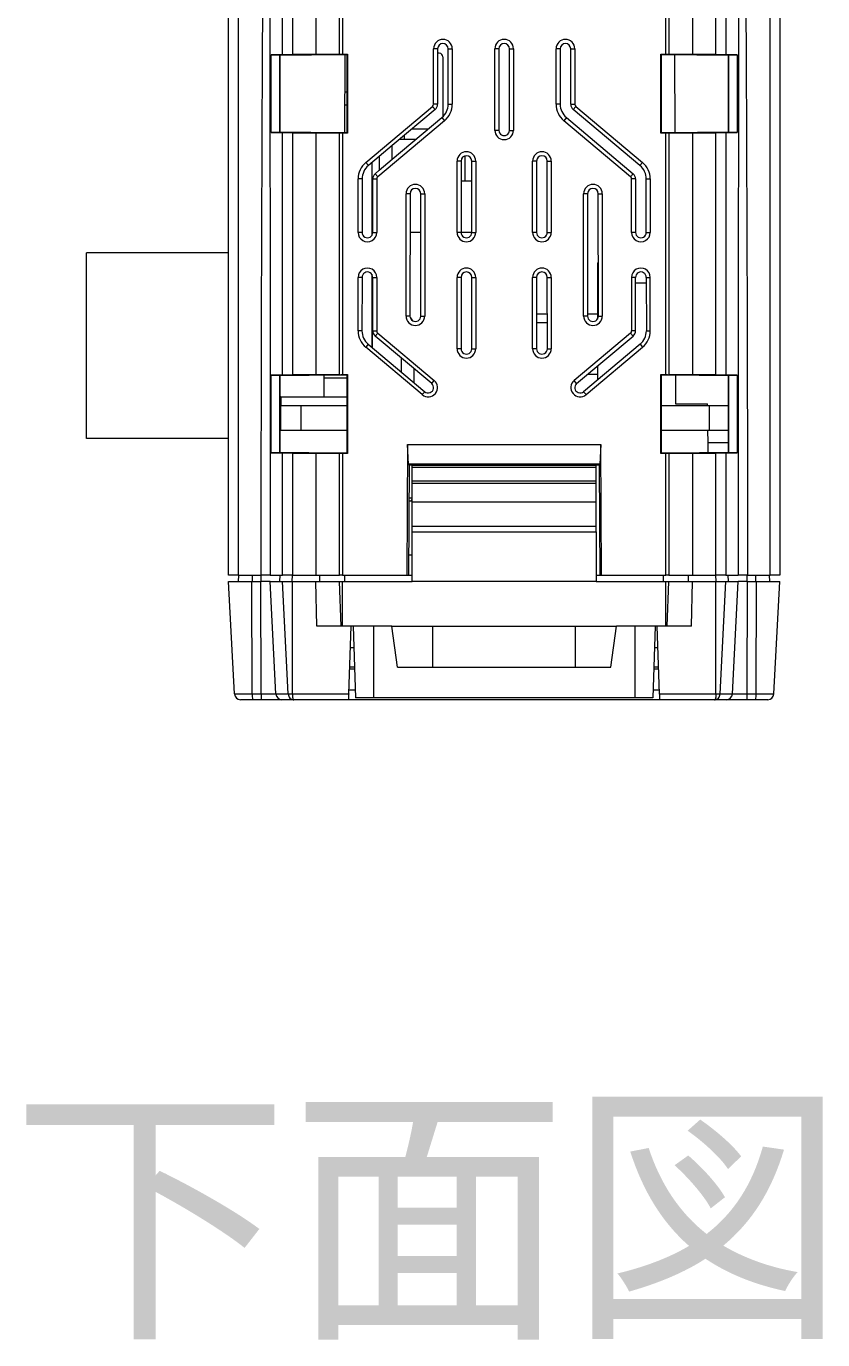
# Model space of a CAD drawing. Extents: x 222 to 1672, y 144 to 807.
# Drawn here: x 1391.5 to 1430.5, y 184.4 to 248.7 of the extents above; entities that cross this region are included whole.
import ezdxf

# ---------------------------------------------------------------- set-up
doc = ezdxf.new("R2010")
doc.units = 0
doc.header["$LTSCALE"] = 2
doc.header["$MEASUREMENT"] = 0
doc.layers.get('0').update_dxf_attribs({"linetype": 'CONTINUOUS'})
doc.layers.add('DIM', color=7, linetype='CONTINUOUS')
doc.styles.get("Standard").update_dxf_attribs({"font": 'TIMES.TTF'})

msp = doc.modelspace()

# ---------------------------------------------------------------- linework, layer by layer
at = {"linetype": 'Continuous', "lineweight": 5}
for p, q in [((1401.9201, 291.34536), (1401.9201, 221.84536)), ((1404.08806, 247.36243), (1404.08806, 291.34536)), ((1404.56869, 291.34536), (1404.56869, 247.36559)), ((1405.71813, 291.34536), (1405.71813, 247.36559)), ((1406.88378, 247.37541), (1406.88378, 291.34536)), ((1407.02272, 291.34536), (1407.02272, 247.3759)), ((1422.86111, 247.3759), (1422.86111, 291.34536)), ((1423.00004, 291.34536), (1423.00004, 247.37541)), ((1424.16569, 291.34536), (1424.16569, 247.36559)), ((1425.31513, 247.36559), (1425.31513, 291.34536)), ((1425.79577, 291.34536), (1425.79577, 247.36243)), ((1427.96372, 221.84536), (1427.96372, 291.34536)), ((1401.44191, 221.84536), (1401.44191, 265.76357)), ((1428.44191, 265.76357), (1428.44191, 221.84536)), ((1404.08806, 247.36243), (1403.52718, 247.34536)), ((1403.52718, 247.34536), (1403.94191, 247.34536)), ((1403.52718, 243.54536), (1403.52718, 247.34536)), ((1403.95897, 247.3283), (1403.94191, 247.34536)), ((1403.94191, 247.34536), (1403.94191, 243.54536)), ((1403.95897, 247.3283), (1403.95879, 243.56224)), ((1405.21091, 247.3283), (1403.95897, 247.3283)), ((1405.71813, 247.36559), (1404.56869, 247.36559)), ((1405.90219, 247.34578), (1405.49766, 247.33347)), ((1406.88378, 247.37541), (1405.71813, 247.36559)), ((1406.63511, 247.34578), (1405.90219, 247.34578)), ((1407.2475, 247.35094), (1406.63511, 247.34578)), ((1407.02272, 247.3759), (1407.27246, 247.3759)), ((1407.12965, 247.34995), (1407.11967, 243.54061)), ((1407.2475, 247.35094), (1407.27246, 247.3759)), ((1407.24774, 243.53953), (1407.2475, 247.35094)), ((1407.27246, 247.3759), (1407.27246, 243.51482)), ((1411.48566, 244.92935), (1411.48566, 247.64956)), ((1411.68436, 247.64956), (1411.48566, 247.64956)), ((1411.68436, 247.64956), (1411.68311, 244.92935)), ((1411.76317, 247.42357), (1411.68426, 247.42357)), ((1411.94317, 247.24357), (1411.94317, 244.31575)), ((1412.20071, 244.92935), (1412.19946, 247.64956)), ((1412.19946, 247.64956), (1412.39817, 247.64956)), ((1412.39817, 247.64956), (1412.39817, 244.92935)), ((1414.48566, 243.64956), (1414.48566, 247.64956)), ((1414.68436, 247.64956), (1414.48566, 247.64956)), ((1414.68436, 247.64956), (1414.68253, 243.64956)), ((1415.20129, 243.64956), (1415.19946, 247.64956)), ((1415.19946, 247.64956), (1415.39817, 247.64956)), ((1415.39817, 247.64956), (1415.39817, 243.64956)), ((1417.48566, 244.92935), (1417.48566, 247.64956)), ((1417.68436, 247.64956), (1417.48566, 247.64956)), ((1417.68436, 247.64956), (1417.68311, 244.92935)), ((1418.20071, 244.92935), (1418.19946, 247.64956)), ((1418.19946, 247.64956), (1418.39817, 247.64956)), ((1418.39817, 247.64956), (1418.39817, 244.92935)), ((1422.63633, 247.35094), (1422.61137, 247.3759)), ((1422.61137, 247.3759), (1422.86111, 247.3759)), ((1422.61137, 243.51482), (1422.61137, 247.3759)), ((1422.63633, 247.35094), (1422.63608, 243.53953)), ((1423.24871, 247.34578), (1422.63633, 247.35094)), ((1424.16569, 247.36559), (1423.00004, 247.37541)), ((1423.98163, 247.34578), (1423.24871, 247.34578)), ((1423.29086, 247.34578), (1423.30081, 243.54476)), ((1424.38616, 247.33347), (1423.98163, 247.34578)), ((1425.31513, 247.36559), (1424.16569, 247.36559)), ((1425.92486, 247.3283), (1424.67291, 247.3283)), ((1426.35665, 247.34536), (1425.79577, 247.36243)), ((1425.92486, 247.3283), (1425.94191, 247.34536)), ((1425.92503, 243.56224), (1425.92486, 247.3283)), ((1425.94191, 247.34536), (1426.35665, 247.34536)), ((1425.94191, 243.54536), (1425.94191, 247.34536)), ((1426.35665, 247.34536), (1426.35665, 243.54536)), ((1407.24761, 245.52357), (1407.12487, 245.52357)), ((1407.24765, 244.88357), (1407.12319, 244.88357)), ((1408.16296, 242.07425), (1411.43431, 244.81923)), ((1411.56116, 244.66806), (1409.46302, 242.90857)), ((1411.56116, 244.66806), (1411.43431, 244.81923)), ((1411.68311, 244.92935), (1411.48566, 244.92935)), ((1412.20071, 244.92935), (1412.39817, 244.92935)), ((1417.68311, 244.92935), (1417.48566, 244.92935)), ((1418.20071, 244.92935), (1418.39817, 244.92935)), ((1418.32267, 244.66806), (1418.44951, 244.81923)), ((1421.59482, 241.92404), (1418.32267, 244.66806)), ((1418.44951, 244.81923), (1421.72086, 242.07425)), ((1412.02086, 244.12021), (1408.74951, 241.37522)), ((1409.46124, 242.22858), (1411.89413, 244.27124)), ((1411.89413, 244.27124), (1412.02086, 244.12021)), ((1417.98969, 244.27124), (1417.86296, 244.12021)), ((1421.13431, 241.37522), (1417.86296, 244.12021)), ((1417.98969, 244.27124), (1421.26023, 241.52529)), ((1403.52718, 243.54536), (1404.08806, 243.52829)), ((1403.94191, 243.54536), (1403.52718, 243.54536)), ((1403.95879, 243.56224), (1403.94191, 243.54536)), ((1403.95879, 243.56224), (1405.20851, 243.56224)), ((1404.08806, 231.66243), (1404.08806, 243.52829)), ((1404.56869, 243.52513), (1405.71813, 243.52513)), ((1404.56869, 243.52513), (1404.56869, 231.66559)), ((1405.47166, 243.55741), (1405.88719, 243.54476)), ((1405.71813, 243.52513), (1406.88378, 243.51531)), ((1405.71813, 243.52513), (1405.71813, 231.66559)), ((1405.88719, 243.54476), (1406.62707, 243.54476)), ((1406.62707, 243.54476), (1407.24774, 243.53953)), ((1406.88378, 231.67541), (1406.88378, 243.51531)), ((1407.02272, 243.51482), (1407.02272, 231.6759)), ((1407.27246, 243.51482), (1407.02272, 243.51482)), ((1407.24774, 243.53953), (1407.27246, 243.51482)), ((1410.04317, 243.39508), (1410.04317, 243.20357)), ((1411.21802, 243.70357), (1410.41104, 243.70357)), ((1414.68253, 243.64956), (1414.48566, 243.64956)), ((1415.20129, 243.64956), (1415.39817, 243.64956)), ((1422.63608, 243.53953), (1422.61137, 243.51482)), ((1422.86111, 243.51482), (1422.61137, 243.51482)), ((1422.63608, 243.53953), (1423.25675, 243.54476)), ((1422.86111, 231.6759), (1422.86111, 243.51482)), ((1423.00004, 243.51531), (1424.16569, 243.52513)), ((1423.00004, 243.51531), (1423.00004, 231.67541)), ((1423.25675, 243.54476), (1423.99663, 243.54476)), ((1423.99663, 243.54476), (1424.41216, 243.55741)), ((1424.16569, 243.52513), (1425.31513, 243.52513)), ((1424.16569, 243.52513), (1424.16569, 231.66559)), ((1424.67531, 243.56224), (1425.92503, 243.56224)), ((1425.31513, 231.66559), (1425.31513, 243.52513)), ((1425.79577, 243.52829), (1426.35665, 243.54536)), ((1425.79577, 243.52829), (1425.79577, 231.66243)), ((1425.92503, 243.56224), (1425.94191, 243.54536)), ((1426.35665, 243.54536), (1425.94191, 243.54536)), ((1409.46302, 242.90857), (1408.82221, 242.37119)), ((1409.46124, 242.22858), (1409.46302, 242.90857)), ((1410.6225, 243.20357), (1409.8148, 243.20357)), ((1408.289, 241.92404), (1408.16296, 242.07425)), ((1408.82221, 242.37119), (1408.289, 241.92404)), ((1408.45317, 242.06171), (1408.45317, 238.49032)), ((1408.82221, 242.37119), (1408.82398, 241.69354)), ((1408.82398, 241.69354), (1409.46124, 242.22858)), ((1412.63563, 238.64489), (1412.63563, 242.14489)), ((1412.83182, 242.14489), (1412.63563, 242.14489)), ((1412.83182, 242.14489), (1412.83021, 238.64489)), ((1413.03317, 241.16357), (1413.03317, 242.39815)), ((1413.35361, 238.64489), (1413.35201, 242.14489)), ((1413.35201, 242.14489), (1413.54819, 242.14489)), ((1413.54819, 242.14489), (1413.54819, 238.64489)), ((1416.33563, 238.64489), (1416.33563, 242.14489)), ((1416.53182, 242.14489), (1416.33563, 242.14489)), ((1416.53182, 242.14489), (1416.53021, 238.64489)), ((1417.05361, 238.64489), (1417.05201, 242.14489)), ((1417.05201, 242.14489), (1417.24819, 242.14489)), ((1417.24819, 242.14489), (1417.24819, 238.64489)), ((1421.59482, 241.92404), (1421.72086, 242.07425)), ((1408.62359, 241.52529), (1408.82398, 241.69354)), ((1408.62359, 241.52529), (1408.74951, 241.37522)), ((1421.26023, 241.52529), (1421.13431, 241.37522)), ((1407.78566, 238.64935), (1407.78566, 241.26511)), ((1407.98144, 241.26511), (1407.78566, 241.26511)), ((1407.98144, 241.26511), (1407.98024, 238.64827)), ((1408.50243, 241.16357), (1408.45317, 241.16357)), ((1408.50359, 238.64827), (1408.50239, 241.26511)), ((1408.50239, 241.26511), (1408.69817, 241.26511)), ((1408.69817, 241.26511), (1408.69817, 238.64935)), ((1413.03317, 241.16357), (1412.83137, 241.16357)), ((1413.35245, 241.16357), (1413.03317, 241.16357)), ((1421.18566, 238.64935), (1421.18566, 241.26511)), ((1421.38144, 241.26511), (1421.18566, 241.26511)), ((1421.38144, 241.26511), (1421.38024, 238.64827)), ((1421.90359, 238.64827), (1421.90239, 241.26511)), ((1421.90239, 241.26511), (1422.09817, 241.26511)), ((1422.09817, 241.26511), (1422.09817, 238.64935)), ((1410.13563, 234.54489), (1410.13563, 240.54489)), ((1410.33108, 240.54489), (1410.13563, 240.54489)), ((1410.33108, 240.54489), (1410.32834, 234.54489)), ((1410.85549, 234.54489), (1410.85274, 240.54489)), ((1410.85274, 240.54489), (1411.04819, 240.54489)), ((1411.04819, 240.54489), (1411.04819, 234.54489)), ((1418.83563, 234.54489), (1418.83563, 240.54489)), ((1419.03108, 240.54489), (1418.83563, 240.54489)), ((1419.03108, 240.54489), (1419.02834, 234.54489)), ((1419.55549, 234.54489), (1419.55274, 240.54489)), ((1419.55274, 240.54489), (1419.74819, 240.54489)), ((1419.74819, 240.54489), (1419.74819, 234.54489)), ((1408.49317, 238.57159), (1408.49317, 238.66357)), ((1408.49317, 238.66357), (1408.50358, 238.66357)), ((1410.33022, 238.66357), (1410.8536, 238.66357)), ((1412.83021, 238.64489), (1412.63563, 238.64489)), ((1412.83022, 238.66357), (1413.3536, 238.66357)), ((1413.35361, 238.64489), (1413.54819, 238.64489)), ((1416.53021, 238.64489), (1416.33563, 238.64489)), ((1417.05361, 238.64489), (1417.24819, 238.64489)), ((1394.47917, 228.54357), (1394.47917, 237.64357)), ((1401.44191, 237.64357), (1394.47917, 237.64357)), ((1419.50917, 237.16357), (1419.55429, 237.16357)), ((1419.50917, 237.16357), (1419.50917, 236.16357)), ((1407.78566, 233.82468), (1407.78566, 236.44043)), ((1407.97923, 236.44151), (1407.97803, 233.82468)), ((1408.45317, 236.60093), (1408.45317, 233.02267)), ((1408.49317, 234.68357), (1408.49317, 236.52148)), ((1408.50579, 233.82468), (1408.5046, 236.44151)), ((1408.69817, 236.44043), (1408.69817, 233.82468)), ((1412.63563, 232.94489), (1412.63563, 236.44489)), ((1412.82921, 236.44489), (1412.63563, 236.44489)), ((1412.82921, 236.44489), (1412.8276, 232.94489)), ((1413.35622, 232.94489), (1413.35462, 236.44489)), ((1413.35462, 236.44489), (1413.54819, 236.44489)), ((1413.54819, 236.44489), (1413.54819, 232.94489)), ((1416.33563, 232.94489), (1416.33563, 236.44489)), ((1416.52921, 236.44489), (1416.33563, 236.44489)), ((1416.52921, 236.44489), (1416.5276, 232.94489)), ((1417.05622, 232.94489), (1417.05462, 236.44489)), ((1417.05462, 236.44489), (1417.24819, 236.44489)), ((1417.24819, 236.44489), (1417.24819, 232.94489)), ((1421.18566, 236.44043), (1421.18566, 233.82468)), ((1421.37803, 233.82468), (1421.37923, 236.44151)), ((1421.9046, 236.44151), (1421.9058, 233.82468)), ((1422.09817, 233.82468), (1422.09817, 236.44043)), ((1419.50917, 236.16357), (1419.50917, 234.39553)), ((1419.55475, 236.16357), (1419.50917, 236.16357)), ((1421.90472, 236.16357), (1421.3791, 236.16357)), ((1408.45317, 234.68357), (1408.5054, 234.68357)), ((1410.32834, 234.54489), (1410.13563, 234.54489)), ((1410.85549, 234.54489), (1411.04819, 234.54489)), ((1417.05545, 234.63357), (1416.52838, 234.63357)), ((1419.02834, 234.54489), (1418.83563, 234.54489)), ((1419.50917, 234.63357), (1419.02838, 234.63357)), ((1419.55549, 234.54489), (1419.74819, 234.54489)), ((1407.97803, 233.82468), (1407.78566, 233.82468)), ((1408.50569, 234.04357), (1408.45317, 234.04357)), ((1408.49317, 232.98909), (1408.49317, 234.04357)), ((1408.50579, 233.82468), (1408.69817, 233.82468)), ((1408.62594, 233.56729), (1408.74951, 233.71456)), ((1408.74951, 233.71456), (1411.51403, 231.39486)), ((1416.52819, 234.23357), (1417.05563, 234.23357)), ((1421.13431, 233.71456), (1418.36979, 231.39486)), ((1421.25789, 233.56729), (1421.13431, 233.71456)), ((1421.37803, 233.82468), (1421.18566, 233.82468)), ((1421.9058, 233.82468), (1422.09817, 233.82468)), ((1408.28642, 233.16267), (1408.16296, 233.01554)), ((1408.28642, 233.16267), (1411.05026, 230.84215)), ((1411.39114, 231.24839), (1408.62594, 233.56729)), ((1418.49268, 231.24839), (1421.25789, 233.56729)), ((1421.5974, 233.16267), (1418.83356, 230.84215)), ((1421.5974, 233.16267), (1421.72086, 233.01554)), ((1410.92748, 230.69583), (1408.16296, 233.01554)), ((1409.88917, 232.50794), (1409.88917, 231.817)), ((1412.8276, 232.94489), (1412.63563, 232.94489)), ((1413.35622, 232.94489), (1413.54819, 232.94489)), ((1416.5276, 232.94489), (1416.33563, 232.94489)), ((1417.05622, 232.94489), (1417.24819, 232.94489)), ((1418.95634, 230.69583), (1421.72086, 233.01554)), ((1410.52917, 231.27966), (1410.52917, 231.97124)), ((1419.50917, 232.09357), (1419.50052, 232.09357)), ((1419.50917, 232.10082), (1419.50917, 231.40939)), ((1404.08806, 231.66243), (1403.52718, 231.64536)), ((1403.52718, 231.64536), (1403.94191, 231.64536)), ((1403.52718, 227.84536), (1403.52718, 231.64536)), ((1403.95825, 231.62902), (1403.94191, 231.64536)), ((1403.94191, 231.64536), (1403.94191, 227.84536)), ((1403.95825, 231.62902), (1403.95808, 227.86153)), ((1405.18975, 231.62902), (1403.95825, 231.62902)), ((1405.71813, 231.66559), (1404.56869, 231.66559)), ((1405.84025, 231.6465), (1405.39764, 231.63303)), ((1406.88378, 231.67541), (1405.71813, 231.66559)), ((1406.6019, 231.6465), (1405.84025, 231.6465)), ((1406.11917, 230.59357), (1406.11917, 231.6465)), ((1407.24851, 231.50357), (1406.11917, 231.50357)), ((1407.2485, 231.65195), (1406.6019, 231.6465)), ((1407.02272, 231.6759), (1407.27246, 231.6759)), ((1407.2485, 231.65195), (1407.27246, 231.6759)), ((1407.24875, 227.83853), (1407.2485, 231.65195)), ((1407.27246, 231.6759), (1407.27246, 227.81482)), ((1411.39114, 231.24839), (1411.51403, 231.39486)), ((1418.49268, 231.24839), (1418.36979, 231.39486)), ((1419.02354, 231.69357), (1419.50917, 231.69357)), ((1422.63532, 231.65195), (1422.61137, 231.6759)), ((1422.61137, 231.6759), (1422.86111, 231.6759)), ((1422.61137, 227.81482), (1422.61137, 231.6759)), ((1422.63532, 231.65195), (1422.63508, 227.83853)), ((1423.28192, 231.6465), (1422.63532, 231.65195)), ((1424.16569, 231.66559), (1423.00004, 231.67541)), ((1424.04358, 231.6465), (1423.28192, 231.6465)), ((1423.33196, 231.6465), (1423.33563, 230.24536)), ((1424.48618, 231.63303), (1424.04358, 231.6465)), ((1425.31513, 231.66559), (1424.16569, 231.66559)), ((1425.92557, 231.62902), (1424.69407, 231.62902)), ((1426.35665, 231.64536), (1425.79577, 231.66243)), ((1425.92557, 231.62902), (1425.94191, 231.64536)), ((1425.92575, 227.86153), (1425.92557, 231.62902)), ((1425.94191, 231.64536), (1426.35665, 231.64536)), ((1425.94191, 227.84536), (1425.94191, 231.64536)), ((1426.35665, 231.64536), (1426.35665, 227.84536)), ((1403.99917, 230.59357), (1403.9582, 230.59357)), ((1403.99917, 230.59357), (1403.99917, 230.16357)), ((1403.99917, 230.59357), (1407.24857, 230.59357)), ((1411.05026, 230.84215), (1410.92748, 230.69583)), ((1418.83356, 230.84215), (1418.95634, 230.69583)), ((1403.97917, 230.16357), (1403.97917, 228.96357)), ((1403.97917, 230.16357), (1404.97917, 230.16357)), ((1404.97917, 230.16357), (1404.97917, 228.96357)), ((1404.97917, 230.16357), (1407.2486, 230.16357)), ((1422.63523, 230.16357), (1424.97917, 230.16357)), ((1423.33563, 230.24536), (1424.90002, 230.24536)), ((1424.90145, 230.16357), (1424.90002, 230.24536)), ((1424.97917, 230.16357), (1424.97917, 228.96357)), ((1424.97917, 230.16357), (1425.92564, 230.16357)), ((1401.44191, 228.54357), (1394.47917, 228.54357)), ((1403.97917, 228.96357), (1404.97917, 228.96357)), ((1404.97917, 228.96357), (1407.24867, 228.96357)), ((1422.63515, 228.96357), (1424.97917, 228.96357)), ((1424.93318, 228.34536), (1424.92239, 228.96357)), ((1424.97917, 228.96357), (1425.92569, 228.96357)), ((1410.21251, 228.24536), (1410.17896, 221.84536)), ((1410.21251, 228.24536), (1419.67131, 228.24536)), ((1410.25743, 227.29291), (1410.21251, 228.24536)), ((1419.67131, 228.24536), (1419.62639, 227.29291)), ((1419.70487, 221.84536), (1419.67131, 228.24536)), ((1424.93318, 228.34536), (1425.92572, 228.34536)), ((1424.94163, 227.86153), (1424.93318, 228.34536)), ((1403.52718, 227.84536), (1404.08806, 227.82829)), ((1403.94191, 227.84536), (1403.52718, 227.84536)), ((1403.95808, 227.86153), (1403.94191, 227.84536)), ((1403.95808, 227.86153), (1405.17979, 227.86153)), ((1404.08806, 221.84536), (1404.08806, 227.82829)), ((1404.56869, 227.82513), (1405.71813, 227.82513)), ((1404.56869, 227.82513), (1404.56869, 221.84536)), ((1405.37773, 227.85767), (1405.82524, 227.84404)), ((1405.71813, 227.82513), (1406.88378, 227.81531)), ((1405.71813, 227.82513), (1405.71813, 221.84536)), ((1405.82524, 227.84404), (1406.59386, 227.84404)), ((1406.59386, 227.84404), (1407.24875, 227.83853)), ((1406.88378, 221.84536), (1406.88378, 227.81531)), ((1407.02272, 227.81482), (1407.02272, 221.84536)), ((1407.27246, 227.81482), (1407.02272, 227.81482)), ((1407.24875, 227.83853), (1407.27246, 227.81482)), ((1410.28405, 227.24536), (1410.25573, 221.84536)), ((1410.28406, 227.24536), (1410.25578, 221.84536)), ((1410.25743, 227.29291), (1410.28405, 227.24536)), ((1419.62639, 227.29291), (1410.25743, 227.29291)), ((1410.29191, 227.24536), (1410.28405, 227.24536)), ((1410.44191, 227.24536), (1410.29191, 227.24536)), ((1410.44191, 227.24536), (1419.44191, 227.24536)), ((1410.44191, 227.14536), (1410.44191, 227.24536)), ((1419.59191, 227.24536), (1419.44191, 227.24536)), ((1419.44191, 227.14536), (1419.44191, 227.24536)), ((1419.59191, 227.24536), (1419.59976, 227.24536)), ((1419.59976, 227.24536), (1419.62804, 221.84536)), ((1419.59976, 227.24536), (1419.59977, 227.24534)), ((1419.62639, 227.29291), (1419.59977, 227.24534)), ((1422.63508, 227.83853), (1422.61137, 227.81482)), ((1422.86111, 227.81482), (1422.61137, 227.81482)), ((1422.63508, 227.83853), (1423.28996, 227.84404)), ((1422.86111, 221.84536), (1422.86111, 227.81482)), ((1423.00004, 227.81531), (1424.16569, 227.82513)), ((1423.00004, 227.81531), (1423.00004, 221.84536)), ((1423.28996, 227.84404), (1424.05858, 227.84404)), ((1424.05858, 227.84404), (1424.50609, 227.85767)), ((1424.16569, 227.82513), (1425.31513, 227.82513)), ((1424.16569, 227.82513), (1424.16569, 221.84536)), ((1424.70403, 227.86153), (1425.92575, 227.86153)), ((1425.31513, 221.84536), (1425.31513, 227.82513)), ((1425.79577, 227.82829), (1426.35665, 227.84536)), ((1425.79577, 227.82829), (1425.79577, 221.84536)), ((1425.92575, 227.86153), (1425.94191, 227.84536)), ((1426.35665, 227.84536), (1425.94191, 227.84536)), ((1410.44191, 227.14536), (1419.44191, 227.14536)), ((1410.44191, 226.46497), (1410.44191, 227.14536)), ((1419.44191, 226.46497), (1419.44191, 227.14536)), ((1410.44191, 226.46497), (1419.44191, 226.46497)), ((1410.44191, 226.36588), (1410.44191, 226.46497)), ((1410.44191, 226.36588), (1419.44191, 226.36588)), ((1410.44191, 225.43987), (1410.44191, 226.36588)), ((1419.44191, 226.36588), (1419.44191, 226.46497)), ((1419.44191, 225.43987), (1419.44191, 226.36588)), ((1410.27488, 225.49357), (1410.37917, 225.49357)), ((1410.27567, 225.64357), (1410.44191, 225.64357)), ((1410.37917, 225.49357), (1410.44191, 225.55631)), ((1410.44191, 225.43987), (1419.44191, 225.43987)), ((1410.44191, 224.24601), (1410.44191, 225.43987)), ((1419.44191, 224.24601), (1419.44191, 225.43987)), ((1410.44191, 224.24601), (1419.44191, 224.24601)), ((1410.44191, 223.97416), (1410.44191, 224.24601)), ((1419.44191, 223.97416), (1419.44191, 224.24601)), ((1410.44191, 223.97416), (1419.44191, 223.97416)), ((1410.26102, 222.84536), (1410.43318, 222.84536)), ((1401.73098, 216.02966), (1401.44191, 221.54536)), ((1401.44191, 221.54536), (1402.58957, 221.54536)), ((1401.9201, 221.84536), (1403.0242, 221.84536)), ((1401.93667, 221.54536), (1401.94191, 221.84536)), ((1402.60218, 216.02966), (1402.58957, 221.54536)), ((1402.58957, 221.54536), (1403.0242, 221.54536)), ((1402.61115, 221.54536), (1402.61138, 221.84536)), ((1403.0242, 221.84536), (1403.04601, 221.84536)), ((1403.03681, 216.02966), (1403.0242, 221.54536)), ((1403.48302, 221.54536), (1403.0242, 221.54536)), ((1403.04578, 221.54536), (1403.04601, 221.84536)), ((1403.48302, 221.84536), (1404.08806, 221.84536)), ((1403.76089, 216.02966), (1403.48302, 221.54536)), ((1403.48302, 221.54536), (1404.08806, 221.54536)), ((1403.95862, 221.54536), (1403.96365, 221.84536)), ((1404.36592, 216.02966), (1404.08806, 221.54536)), ((1404.08806, 221.54536), (1404.56869, 221.54536)), ((1404.56474, 221.54536), (1404.56869, 221.84536)), ((1404.56869, 221.84536), (1405.71813, 221.84536)), ((1404.56869, 216.02966), (1404.56869, 221.54536)), ((1404.56869, 221.54536), (1405.71813, 221.54536)), ((1405.71813, 221.84536), (1406.88378, 221.84536)), ((1405.76471, 219.34536), (1405.71813, 221.54536)), ((1405.71813, 221.54536), (1406.88378, 221.54536)), ((1405.91803, 221.54536), (1405.92014, 221.84536)), ((1406.96388, 219.34536), (1406.88378, 221.54536)), ((1406.88378, 221.54536), (1407.02272, 221.54536)), ((1407.02272, 221.84536), (1410.17896, 221.84536)), ((1407.02272, 219.34536), (1407.02272, 221.54536)), ((1407.02272, 221.54536), (1410.44191, 221.54536)), ((1407.14181, 221.54536), (1407.14392, 221.84536)), ((1410.17896, 221.84536), (1410.20466, 221.84536)), ((1410.20466, 221.84536), (1410.44191, 221.84536)), ((1419.44191, 221.54536), (1410.44191, 221.54536)), ((1419.44191, 221.84536), (1419.67916, 221.84536)), ((1419.44191, 221.54536), (1422.86111, 221.54536)), ((1419.67916, 221.84536), (1419.70487, 221.84536)), ((1419.70487, 221.84536), (1422.86111, 221.84536)), ((1422.74201, 221.54536), (1422.7399, 221.84536)), ((1422.86111, 219.34536), (1422.86111, 221.54536)), ((1422.86111, 221.54536), (1423.00004, 221.54536)), ((1422.91995, 219.34536), (1423.00004, 221.54536)), ((1423.00004, 221.84536), (1424.16569, 221.84536)), ((1423.00004, 221.54536), (1424.16569, 221.54536)), ((1423.9658, 221.54536), (1423.96368, 221.84536)), ((1424.11911, 219.34536), (1424.16569, 221.54536)), ((1424.16569, 221.84536), (1425.31513, 221.84536)), ((1424.16569, 221.54536), (1425.31513, 221.54536)), ((1425.31908, 221.54536), (1425.31513, 221.84536)), ((1425.31513, 216.02966), (1425.31513, 221.54536)), ((1425.31513, 221.54536), (1425.79577, 221.54536)), ((1425.5179, 216.02966), (1425.79577, 221.54536)), ((1425.79577, 221.84536), (1426.4008, 221.84536)), ((1425.79577, 221.54536), (1426.4008, 221.54536)), ((1425.9252, 221.54536), (1425.92017, 221.84536)), ((1426.12293, 216.02966), (1426.4008, 221.54536)), ((1426.85962, 221.54536), (1426.4008, 221.54536)), ((1426.83804, 221.54536), (1426.83781, 221.84536)), ((1426.83781, 221.84536), (1426.85962, 221.84536)), ((1426.84701, 216.02966), (1426.85962, 221.54536)), ((1426.85962, 221.84536), (1427.96372, 221.84536)), ((1426.85962, 221.54536), (1427.29425, 221.54536)), ((1427.27267, 221.54536), (1427.27244, 221.84536)), ((1427.28165, 216.02966), (1427.29425, 221.54536)), ((1427.29425, 221.54536), (1428.44191, 221.54536)), ((1427.94715, 221.54536), (1427.94191, 221.84536)), ((1428.15285, 216.02966), (1428.44191, 221.54536)), ((1406.96388, 219.34536), (1405.76471, 219.34536)), ((1407.02272, 219.34536), (1406.96388, 219.34536)), ((1408.40038, 219.34536), (1407.02272, 219.34536)), ((1407.32612, 216.02966), (1407.44191, 219.34536)), ((1407.54191, 219.34536), (1407.66413, 215.84536)), ((1408.54191, 219.34536), (1408.40038, 219.34536)), ((1408.54191, 219.34536), (1408.54191, 215.84536)), ((1409.44191, 219.34536), (1408.54191, 219.34536)), ((1409.72299, 217.34536), (1409.44191, 219.34536)), ((1409.44191, 219.34536), (1411.44191, 219.34536)), ((1411.44191, 217.34536), (1411.44191, 219.34536)), ((1411.44191, 219.34536), (1418.44191, 219.34536)), ((1418.44191, 217.34536), (1418.44191, 219.34536)), ((1418.44191, 219.34536), (1420.44191, 219.34536)), ((1420.16083, 217.34536), (1420.44191, 219.34536)), ((1421.34191, 219.34536), (1420.44191, 219.34536)), ((1421.34191, 219.34536), (1421.34191, 215.84536)), ((1421.48344, 219.34536), (1421.34191, 219.34536)), ((1422.86111, 219.34536), (1421.48344, 219.34536)), ((1422.34191, 219.34536), (1422.21969, 215.84536)), ((1422.5577, 216.02966), (1422.44191, 219.34536)), ((1422.91995, 219.34536), (1422.86111, 219.34536)), ((1424.11911, 219.34536), (1422.91995, 219.34536)), ((1407.40573, 218.30918), (1407.5781, 218.30918)), ((1422.30573, 218.30918), (1422.4781, 218.30918)), ((1407.61524, 217.24536), (1407.36858, 217.24536)), ((1407.61175, 217.34536), (1407.37207, 217.34536)), ((1409.72299, 217.34536), (1411.44191, 217.34536)), ((1411.44191, 217.34536), (1418.44191, 217.34536)), ((1418.44191, 217.34536), (1420.16083, 217.34536)), ((1422.51524, 217.24536), (1422.26858, 217.24536)), ((1422.51175, 217.34536), (1422.27207, 217.34536)), ((1401.73098, 216.02966), (1402.60218, 216.02966)), ((1402.61524, 215.74536), (1402.03057, 215.74536)), ((1402.60218, 216.02966), (1403.03681, 216.02966)), ((1403.04988, 215.74536), (1402.61524, 215.74536)), ((1403.03681, 216.02966), (1403.76089, 216.02966)), ((1404.04887, 215.74536), (1403.04988, 215.74536)), ((1403.76089, 216.02966), (1404.36592, 216.02966)), ((1404.63549, 215.74536), (1404.04887, 215.74536)), ((1404.56869, 216.02966), (1407.32612, 216.02966)), ((1407.3162, 215.74536), (1404.63549, 215.74536)), ((1422.56763, 215.74536), (1407.3162, 215.74536)), ((1407.33338, 216.23736), (1407.65044, 216.23736)), ((1408.54191, 215.84536), (1407.66413, 215.84536)), ((1421.34191, 215.84536), (1408.54191, 215.84536)), ((1422.21969, 215.84536), (1421.34191, 215.84536)), ((1422.23338, 216.23736), (1422.55044, 216.23736)), ((1422.5577, 216.02966), (1425.31513, 216.02966)), ((1425.24833, 215.74536), (1422.56763, 215.74536)), ((1425.83495, 215.74536), (1425.24833, 215.74536)), ((1425.5179, 216.02966), (1426.12293, 216.02966)), ((1426.83394, 215.74536), (1425.83495, 215.74536)), ((1426.12293, 216.02966), (1426.84701, 216.02966)), ((1427.26858, 215.74536), (1426.83394, 215.74536)), ((1426.84701, 216.02966), (1427.28165, 216.02966)), ((1427.85326, 215.74536), (1427.26858, 215.74536)), ((1427.28165, 216.02966), (1428.15285, 216.02966))]:
    msp.add_line(p, q, dxfattribs=at)
at = {"linetype": 'Continuous', "lineweight": 5, "flags": 128}
for points in [[(1401.44191, 241.84536), (1401.44191, 241.84536)], [(1407.98024, 238.64827), (1407.86113, 238.64897), (1407.78566, 238.64935)], [(1408.50359, 238.64827), (1408.62269, 238.64897), (1408.69817, 238.64935)], [(1421.38024, 238.64827), (1421.37149, 238.64833), (1421.222, 238.64917), (1421.18566, 238.64935)], [(1421.90359, 238.64827), (1421.91234, 238.64833), (1422.06182, 238.64917), (1422.09817, 238.64935)], [(1407.97923, 236.44151), (1407.96493, 236.44142), (1407.81183, 236.44056), (1407.78566, 236.44043)], [(1408.5046, 236.44151), (1408.51889, 236.44142), (1408.67199, 236.44056), (1408.69817, 236.44043)], [(1421.37923, 236.44151), (1421.36494, 236.44142), (1421.21183, 236.44056), (1421.18566, 236.44043)], [(1421.9046, 236.44151), (1421.91889, 236.44142), (1422.07199, 236.44056), (1422.09817, 236.44043)], [(1407.32612, 216.02966), (1407.32416, 215.97342), (1407.32229, 215.91976), (1407.32057, 215.87062), (1407.31907, 215.82775), (1407.31785, 215.79269), (1407.31694, 215.76672), (1407.31638, 215.75075), (1407.3162, 215.74536)], [(1422.56763, 215.74536), (1422.56744, 215.75075), (1422.56688, 215.76672), (1422.56597, 215.79269), (1422.56475, 215.82775), (1422.56325, 215.87062), (1422.56154, 215.91976), (1422.55966, 215.97342), (1422.5577, 216.02966)]]:
    msp.add_lwpolyline(points, dxfattribs=at)
at = {"linetype": 'Continuous', "lineweight": 5}
for centre, radius, start, end in [((1411.94191, 247.64956), 0.45626, 0, 180), ((1411.94191, 247.64944), 0.25755, 0.0262468, 179.9737532), ((1414.94191, 247.64956), 0.45626, 0, 180), ((1414.94191, 247.64944), 0.25755, 0.0262468, 179.9737532), ((1417.94191, 247.64956), 0.45626, 0, 180), ((1417.94191, 247.64944), 0.25755, 0.0262468, 179.9737532), ((1411.76317, 247.24357), 0.18, 0, 90), ((1411.34191, 244.92935), 0.14374, 310, 0), ((1411.34191, 244.9295), 0.3412, 309.9831289, 359.9737532), ((1411.34191, 244.92895), 0.8588, 310.0168711, 0.0262468), ((1411.34191, 244.92935), 1.05626, 310, 0), ((1418.54191, 244.92935), 1.05626, 180, 230), ((1418.54191, 244.92895), 0.8588, 179.9737532, 229.9831289), ((1418.54191, 244.9295), 0.3412, 180.0262468, 230.0168711), ((1418.54191, 244.92935), 0.14374, 180, 230), ((1414.94191, 243.64956), 0.45626, 180, 0), ((1414.94191, 243.64944), 0.25938, 179.9737532, 0.0262468), ((1408.84191, 241.26511), 1.05626, 130, 180), ((1413.09191, 242.14489), 0.45628, 0, 180), ((1413.09191, 242.14477), 0.26009, 0.0262468, 179.9737532), ((1416.79191, 242.14489), 0.45628, 0, 180), ((1416.79191, 242.14477), 0.26009, 0.0262468, 179.9737532), ((1421.04191, 241.26511), 1.05626, 0, 50), ((1408.84191, 241.26471), 0.86048, 129.9831289, 179.9737532), ((1408.84191, 241.26526), 0.33952, 130.0168711, 180.0262468), ((1421.04191, 241.26526), 0.33952, 359.9737532, 49.9831289), ((1421.04191, 241.26471), 0.86048, 0.0262468, 50.0168711), ((1408.84191, 241.26511), 0.14374, 130, 180), ((1410.59191, 240.54489), 0.45628, 0, 180), ((1410.59191, 240.54477), 0.26083, 0.0262468, 179.9737532), ((1419.29191, 240.54489), 0.45628, 0, 180), ((1419.29191, 240.54477), 0.26083, 0.0262468, 179.9737532), ((1421.04191, 241.26511), 0.14374, 0, 50), ((1408.24191, 238.64489), 0.45628, 179.4399716, 0.5600284), ((1408.24191, 238.64477), 0.2617, 179.2342738, 0.7657262), ((1413.09191, 238.64489), 0.45628, 180, 0), ((1413.09191, 238.64477), 0.2617, 179.9737532, 0.0262468), ((1416.79191, 238.64489), 0.45628, 180, 0), ((1416.79191, 238.64477), 0.2617, 179.9737532, 0.0262468), ((1421.64191, 238.64489), 0.45628, 179.4399716, 0.5600284), ((1421.64191, 238.64477), 0.2617, 179.2342738, 0.7657262), ((1408.24191, 236.44489), 0.45628, 359.4399716, 180.5600284), ((1413.09191, 236.44489), 0.45628, 0, 180), ((1416.79191, 236.44489), 0.45628, 0, 180), ((1421.64191, 236.44489), 0.45628, 359.4399716, 180.5600284), ((1408.24191, 236.44477), 0.26271, 359.2881873, 180.7118127), ((1413.09191, 236.44477), 0.26271, 0.0262468, 179.9737532), ((1416.79191, 236.44477), 0.26271, 0.0262468, 179.9737532), ((1421.64191, 236.44477), 0.26271, 359.2881873, 180.7118127), ((1410.59191, 234.54489), 0.45628, 180, 0), ((1410.59191, 234.54477), 0.26358, 179.9737532, 0.0262468), ((1409.87917, 234.03357), 0.65, 25.4865954, 45.8122372), ((1419.29191, 234.54489), 0.45628, 180, 0), ((1419.29191, 234.54477), 0.26358, 179.9737532, 0.0262468), ((1408.84191, 233.82468), 1.05626, 180, 230), ((1408.84191, 233.82428), 0.86388, 179.9737532, 229.9831289), ((1408.84191, 233.82483), 0.33612, 180.0262468, 230.0168711), ((1408.84191, 233.82468), 0.14374, 180, 230), ((1421.04191, 233.82468), 0.14374, 310, 0), ((1421.04191, 233.82483), 0.33612, 309.9831289, 359.9737532), ((1421.04191, 233.82428), 0.86388, 310.0168711, 0.0262468), ((1421.04191, 233.82468), 1.05626, 310, 0), ((1413.09191, 232.94489), 0.45628, 180, 0), ((1413.09191, 232.94477), 0.26431, 179.9737532, 0.0262468), ((1416.79191, 232.94489), 0.45628, 180, 0), ((1416.79191, 232.94477), 0.26431, 179.9737532, 0.0262468), ((1411.22076, 231.04534), 0.45626, 230, 50), ((1411.22076, 231.04522), 0.26516, 229.9831289, 50.0168711), ((1418.66306, 231.04534), 0.45626, 130, 310), ((1418.66306, 231.04522), 0.26516, 129.9831289, 310.0168711), ((1402.03057, 216.04536), 0.3, 183, 270), ((1404.21112, 215.96117), 1.6104, 177.5624265, 187.7012721), ((1404.6458, 215.96116), 1.61045, 177.5623792, 187.7009448), ((1404.05439, 216.03895), 0.29364, 181.8131068, 268.9244292), ((1425.82944, 216.03895), 0.29364, 271.0755708, 358.1868932), ((1425.23802, 215.96116), 1.61045, 352.2990552, 2.4376208), ((1425.6727, 215.96117), 1.6104, 352.2987279, 2.4375735), ((1427.85326, 216.04536), 0.3, 270, 357)]:
    msp.add_arc(centre, radius, start, end, dxfattribs=at)
for points in [[(1403.23997, 291.34536), (1403.23997, 268.17869), (1403.0242, 245.01203), (1403.0242, 221.84536)], [(1403.42349, 291.34536), (1403.42349, 268.17869), (1403.48302, 245.01203), (1403.48302, 221.84536)], [(1426.46033, 291.34536), (1426.46033, 268.17869), (1426.4008, 245.01203), (1426.4008, 221.84536)], [(1426.64386, 291.34536), (1426.64386, 268.17869), (1426.85962, 245.01203), (1426.85962, 221.84536)], [(1405.49766, 247.33347), (1405.43631, 247.33161), (1405.34051, 247.32988), (1405.21091, 247.3283)], [(1406.88378, 247.37541), (1406.92086, 247.37573), (1406.97128, 247.3759), (1407.02272, 247.3759)], [(1422.86111, 247.3759), (1422.91265, 247.3759), (1422.96304, 247.37573), (1423.00004, 247.37541)], [(1424.67291, 247.3283), (1424.54493, 247.32986), (1424.44718, 247.33162), (1424.38616, 247.33347)], [(1405.20851, 243.56224), (1405.32512, 243.56078), (1405.4149, 243.55914), (1405.47166, 243.55741)], [(1407.02272, 243.51482), (1406.97118, 243.51482), (1406.92079, 243.51499), (1406.88378, 243.51531)], [(1423.00004, 243.51531), (1422.96296, 243.51499), (1422.91255, 243.51482), (1422.86111, 243.51482)], [(1424.41216, 243.55741), (1424.46929, 243.55915), (1424.55705, 243.56076), (1424.67531, 243.56224)], [(1405.39764, 231.63303), (1405.35063, 231.6316), (1405.28118, 231.63027), (1405.18975, 231.62902)], [(1406.88378, 231.67541), (1406.92086, 231.67573), (1406.97128, 231.6759), (1407.02272, 231.6759)], [(1422.86111, 231.6759), (1422.91265, 231.6759), (1422.96304, 231.67573), (1423.00004, 231.67541)], [(1424.69407, 231.62902), (1424.60364, 231.63025), (1424.53275, 231.63162), (1424.48618, 231.63303)], [(1405.17979, 227.86153), (1405.26558, 227.86034), (1405.33304, 227.85903), (1405.37773, 227.85767)], [(1407.02272, 227.81482), (1406.97118, 227.81482), (1406.92079, 227.81499), (1406.88378, 227.81531)], [(1423.00004, 227.81531), (1422.96296, 227.81499), (1422.91255, 227.81482), (1422.86111, 227.81482)], [(1424.50609, 227.85767), (1424.55122, 227.85904), (1424.61736, 227.86033), (1424.70403, 227.86153)], [(1407.02272, 221.84536), (1406.97277, 221.84536), (1406.91971, 221.84536), (1406.88378, 221.84536)], [(1423.00004, 221.84536), (1422.96411, 221.84536), (1422.91105, 221.84536), (1422.86111, 221.84536)]]:
    msp.add_open_spline(points, degree=3, dxfattribs=at)
for points, knots in [([(1404.08806, 247.36243), (1404.11801, 247.36334), (1404.18133, 247.36414), (1404.3541, 247.36528), (1404.46074, 247.36559), (1404.56869, 247.36559)], [0, 0, 0, 0, 0.5, 0.5, 1, 1, 1, 1]), ([(1425.31513, 247.36559), (1425.42381, 247.36559), (1425.52957, 247.36528), (1425.70239, 247.36414), (1425.76601, 247.36334), (1425.79576, 247.36243)], [0, 0, 0, 0, 0.5, 0.5, 1, 1, 1, 1]), ([(1404.56869, 243.52513), (1404.46002, 243.52513), (1404.35425, 243.52544), (1404.18144, 243.52658), (1404.11781, 243.52738), (1404.08806, 243.52829)], [0, 0, 0, 0, 0.5, 0.5, 1, 1, 1, 1]), ([(1425.79576, 243.52829), (1425.76581, 243.52738), (1425.70249, 243.52658), (1425.52972, 243.52544), (1425.42308, 243.52513), (1425.31513, 243.52513)], [0, 0, 0, 0, 0.5, 0.5, 1, 1, 1, 1]), ([(1404.08806, 231.66243), (1404.11801, 231.66334), (1404.18133, 231.66414), (1404.3541, 231.66528), (1404.46074, 231.66559), (1404.56869, 231.66559)], [0, 0, 0, 0, 0.5, 0.5, 1, 1, 1, 1]), ([(1425.31513, 231.66559), (1425.42381, 231.66559), (1425.52957, 231.66528), (1425.70239, 231.66414), (1425.76601, 231.66334), (1425.79576, 231.66243)], [0, 0, 0, 0, 0.5, 0.5, 1, 1, 1, 1]), ([(1404.56869, 227.82513), (1404.46002, 227.82513), (1404.35425, 227.82544), (1404.18144, 227.82658), (1404.11781, 227.82738), (1404.08806, 227.82829)], [0, 0, 0, 0, 0.5, 0.5, 1, 1, 1, 1]), ([(1425.79576, 227.82829), (1425.76581, 227.82738), (1425.70249, 227.82658), (1425.52972, 227.82544), (1425.42308, 227.82513), (1425.31513, 227.82513)], [0, 0, 0, 0, 0.5, 0.5, 1, 1, 1, 1]), ([(1410.44191, 221.54536), (1410.44191, 222.03487), (1410.44191, 222.64671), (1410.44191, 223.35599), (1410.44191, 223.6368), (1410.44191, 223.8166), (1410.44191, 223.94986), (1410.44191, 223.96439), (1410.44191, 223.97416)], [0, 0, 0, 0, 0.49950911, 0.62432749, 0.74960997, 0.81398893, 0.87482162, 1, 1, 1, 1]), ([(1419.44191, 223.97416), (1419.44191, 223.96439), (1419.44191, 223.94984), (1419.44191, 223.81603), (1419.44191, 223.63498), (1419.44191, 223.35216), (1419.44191, 222.64332), (1419.44191, 222.03274), (1419.44191, 221.54536)], [0, 0, 0, 0, 0.12516999, 0.18621675, 0.25121439, 0.37687025, 0.50260271, 1, 1, 1, 1]), ([(1401.9201, 221.84536), (1401.86253, 221.84536), (1401.80112, 221.84536), (1401.68319, 221.84536), (1401.627, 221.84536), (1401.53446, 221.84536), (1401.49837, 221.84536), (1401.45217, 221.84536), (1401.44191, 221.84536), (1401.44191, 221.84536)], [0, 0, 0, 0, 0.25, 0.25, 0.5, 0.5, 0.75, 0.75, 1, 1, 1, 1]), ([(1403.48302, 221.84536), (1403.45618, 221.84536), (1403.39636, 221.84536), (1403.22752, 221.84536), (1403.12148, 221.84536), (1403.0242, 221.84536)], [0, 0, 0, 0, 0.5, 0.5, 1, 1, 1, 1]), ([(1404.56869, 221.84536), (1404.46839, 221.84536), (1404.35685, 221.84536), (1404.17871, 221.84536), (1404.1157, 221.84536), (1404.08806, 221.84536)], [0, 0, 0, 0, 0.5, 0.5, 1, 1, 1, 1]), ([(1425.79576, 221.84536), (1425.76812, 221.84536), (1425.70511, 221.84536), (1425.52697, 221.84536), (1425.41544, 221.84536), (1425.31513, 221.84536)], [0, 0, 0, 0, 0.5, 0.5, 1, 1, 1, 1]), ([(1426.85962, 221.84536), (1426.76234, 221.84536), (1426.65631, 221.84536), (1426.48746, 221.84536), (1426.42764, 221.84536), (1426.4008, 221.84536)], [0, 0, 0, 0, 0.5, 0.5, 1, 1, 1, 1]), ([(1428.44191, 221.84536), (1428.44191, 221.84536), (1428.43165, 221.84536), (1428.38545, 221.84536), (1428.34937, 221.84536), (1428.25682, 221.84536), (1428.20064, 221.84536), (1428.0827, 221.84536), (1428.02129, 221.84536), (1427.96372, 221.84536)], [0, 0, 0, 0, 0.25, 0.25, 0.5, 0.5, 0.75, 0.75, 1, 1, 1, 1]), ([(1404.36592, 216.02966), (1404.37427, 216.02889), (1404.39094, 216.02736), (1404.43986, 216.02679), (1404.50058, 216.02736), (1404.54598, 216.02889), (1404.56869, 216.02966)], [0, 0, 0, 0, 0.25008914, 0.50000493, 0.74991366, 1, 1, 1, 1]), ([(1404.36592, 216.02966), (1404.37142, 215.99269), (1404.38276, 215.91639), (1404.44321, 215.82663), (1404.51115, 215.77556), (1404.57525, 215.74987), (1404.61449, 215.74693), (1404.63549, 215.74536)], [0, 0, 0, 0, 0.2418409, 0.49913716, 0.70809611, 0.84376302, 1, 1, 1, 1]), ([(1404.56869, 216.02966), (1404.56971, 215.99269), (1404.57183, 215.91639), (1404.58627, 215.82664), (1404.60404, 215.77557), (1404.6202, 215.74988), (1404.63016, 215.74693), (1404.63549, 215.74536)], [0, 0, 0, 0, 0.24181898, 0.4991385, 0.70806761, 0.84374005, 1, 1, 1, 1]), ([(1425.31513, 216.02966), (1425.31411, 215.99269), (1425.312, 215.91639), (1425.29755, 215.82664), (1425.27978, 215.77556), (1425.26362, 215.74987), (1425.25366, 215.74693), (1425.24833, 215.74536)], [0, 0, 0, 0, 0.24183853, 0.49913857, 0.7080958, 0.84376558, 1, 1, 1, 1]), ([(1425.24833, 215.74536), (1425.26933, 215.74693), (1425.30857, 215.74987), (1425.37268, 215.77556), (1425.44062, 215.82664), (1425.50106, 215.91639), (1425.5124, 215.99269), (1425.5179, 216.02966)], [0, 0, 0, 0, 0.15626278, 0.29193548, 0.50086259, 0.75817973, 1, 1, 1, 1]), ([(1425.31513, 216.02966), (1425.33784, 216.02889), (1425.38325, 216.02736), (1425.44396, 216.02679), (1425.49288, 216.02736), (1425.50956, 216.02889), (1425.5179, 216.02966)], [0, 0, 0, 0, 0.25008634, 0.49999507, 0.74991086, 1, 1, 1, 1])]:
    msp.add_open_spline(points, degree=3, knots=knots, dxfattribs=at)

# ---------------------------------------------------------------- texts
at = {"layer": 'DIM', "linetype": 'Continuous'}
msp.add_text('下面図', height=10, rotation=360, dxfattribs=at).set_placement((1390.78413, 185.47153))

doc.saveas('drawing.dxf')
